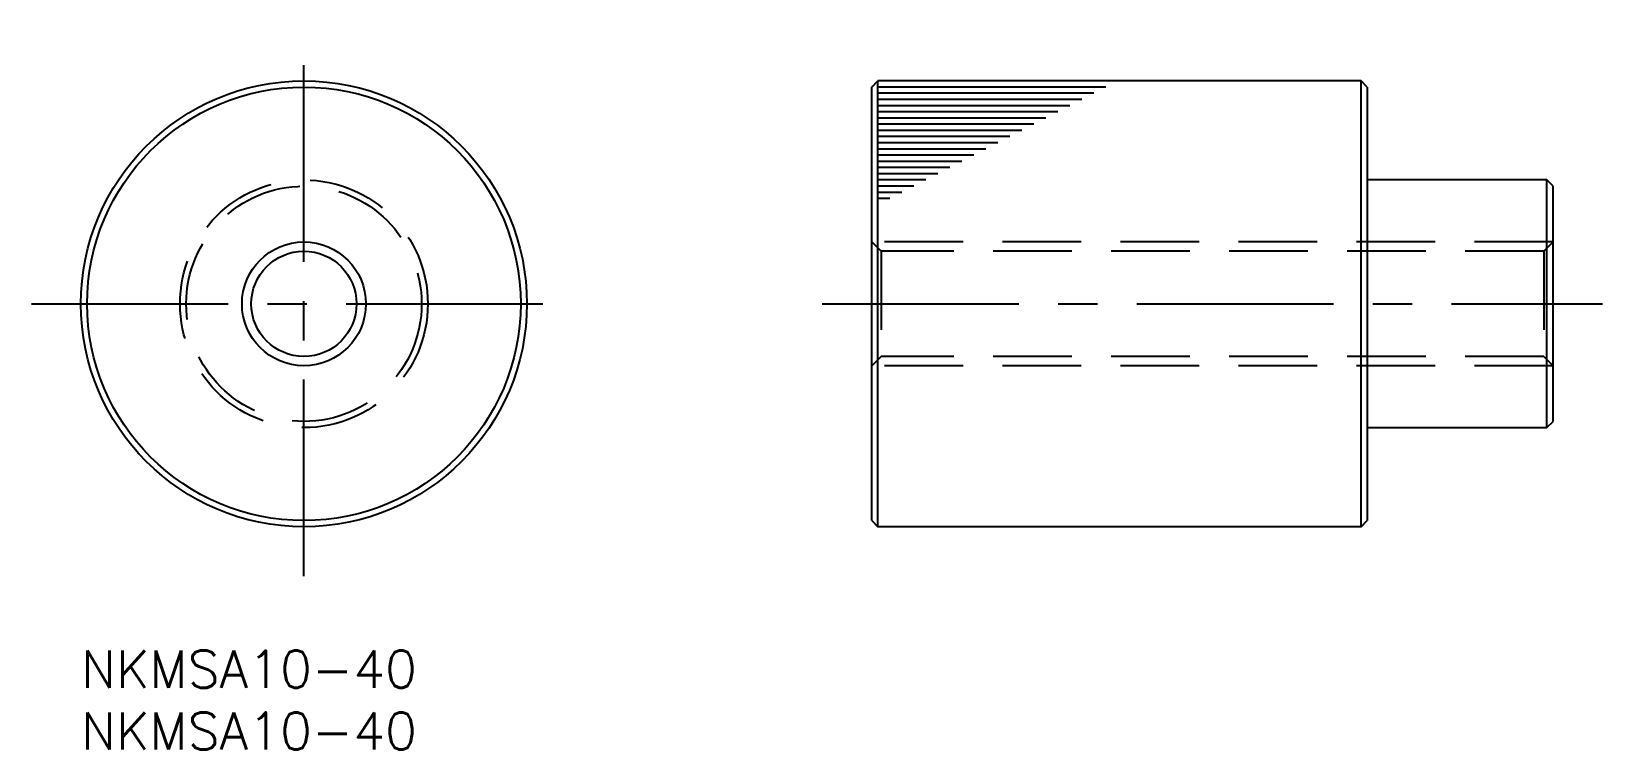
# Model space of a CAD drawing. Extents: x -4 to 123, y -8 to 50.
import ezdxf

# ---------------------------------------------------------------- set-up
doc = ezdxf.new("R2010")
doc.units = 0
doc.header["$LTSCALE"] = 0.5
doc.linetypes.add('CENTER', pattern=[50.8, 31.75, -6.35, 6.35, -6.35])
doc.linetypes.add('DASHED', pattern=[19.05, 12.7, -6.35])
doc.layers.get('0').update_dxf_attribs({"linetype": 'CONTINUOUS'})
for name, color, linetype in [('MSM_CENTER', 1, 'CENTER'), ('MSM_CONTINUOUS', 7, 'CONTINUOUS'), ('MSM_DASHED', 4, 'DASHED'), ('MSM_NARROW', 5, 'CONTINUOUS'), ('MSM_PART_NUMBER', 7, 'CONTINUOUS')]:
    doc.layers.add(name, color=color, linetype=linetype)
doc.styles.get("Standard").update_dxf_attribs({"font": 'txt.shx', "height": 3, "bigfont": 'bigfont.shx'})

# ---------------------------------------------------------------- blocks, each defined once
blk = doc.blocks.new('*U2')
at = {"layer": 'MSM_PART_NUMBER'}
blk.add_text('NKMSA10-40', height=3, dxfattribs=at).set_placement((0, -3))
blk = doc.blocks.new('*U3')
at = {"layer": 'MSM_PART_NUMBER'}
blk.add_text('NKMSA10-40', height=3, dxfattribs=at).set_placement((0, -8))

msp = doc.modelspace()

# ---------------------------------------------------------------- linework, layer by layer
msp.add_circle((18, 28), 4.25)
at = {"layer": 'MSM_CENTER'}
for p, q in [((18, 6), (18, 50)), ((-4, 28), (40, 28)), ((59.84, 28), (122.84, 28))]:
    msp.add_line(p, q, dxfattribs=at)
at = {"layer": 'MSM_CONTINUOUS'}
for p, q in [((63.84, 45.5), (64.34, 46)), ((64.34, 10), (64.34, 46)), ((103.34, 46), (64.34, 46)), ((103.34, 10), (103.34, 46)), ((103.84, 45.5), (103.34, 46)), ((63.84, 10.5), (63.84, 45.5)), ((103.84, 45.5), (103.84, 10.5)), ((118.34, 38), (103.84, 38)), ((118.34, 18), (118.34, 38)), ((118.84, 37.5), (118.34, 38)), ((118.84, 18.5), (118.84, 37.5)), ((103.84, 18), (118.34, 18)), ((118.34, 18), (118.84, 18.5)), ((63.84, 10.5), (64.34, 10)), ((103.34, 10), (103.84, 10.5)), ((103.34, 10), (64.34, 10))]:
    msp.add_line(p, q, dxfattribs=at)
for radius in [18, 17.5]:
    msp.add_circle((18, 28), radius, dxfattribs=at)
at = {"layer": 'MSM_DASHED'}
for p, q in [((118.84, 33), (63.84, 33)), ((64.59, 32.25), (63.84, 33)), ((118.09, 32.25), (118.84, 33)), ((64.59, 32.25), (64.59, 23.75)), ((118.09, 32.25), (64.59, 32.25)), ((118.09, 32.25), (118.09, 23.75)), ((64.59, 23.75), (63.84, 23)), ((118.84, 23), (63.84, 23)), ((118.09, 23.75), (64.59, 23.75)), ((118.09, 23.75), (118.84, 23))]:
    msp.add_line(p, q, dxfattribs=at)
for radius in [10, 9.5]:
    msp.add_circle((18, 28), radius, dxfattribs=at)
at = {"layer": 'MSM_NARROW'}
for p, q in [((82.74, 45.5), (64.34, 45.5)), ((81.77, 45), (64.34, 45)), ((80.8, 44.5), (64.34, 44.5)), ((79.83, 44), (64.34, 44)), ((78.86, 43.5), (64.34, 43.5)), ((77.89, 43), (64.34, 43)), ((76.93, 42.5), (64.34, 42.5)), ((75.96, 42), (64.34, 42)), ((74.99, 41.5), (64.34, 41.5)), ((74.02, 41), (64.34, 41)), ((73.05, 40.5), (64.34, 40.5)), ((72.08, 40), (64.34, 40)), ((71.11, 39.5), (64.34, 39.5)), ((70.15, 39), (64.34, 39)), ((69.18, 38.5), (64.34, 38.5)), ((68.21, 38), (64.34, 38)), ((67.24, 37.5), (64.34, 37.5)), ((66.27, 37), (64.34, 37)), ((65.3, 36.5), (64.34, 36.5))]:
    msp.add_line(p, q, dxfattribs=at)
msp.add_circle((18, 28), 5, dxfattribs=at)

# ---------------------------------------------------------------- block references
at = {"layer": 'MSM_CONTINUOUS'}
for name in ['*U2', '*U3']:
    msp.add_blockref(name, (0, 0), dxfattribs=at)

doc.saveas('drawing.dxf')
